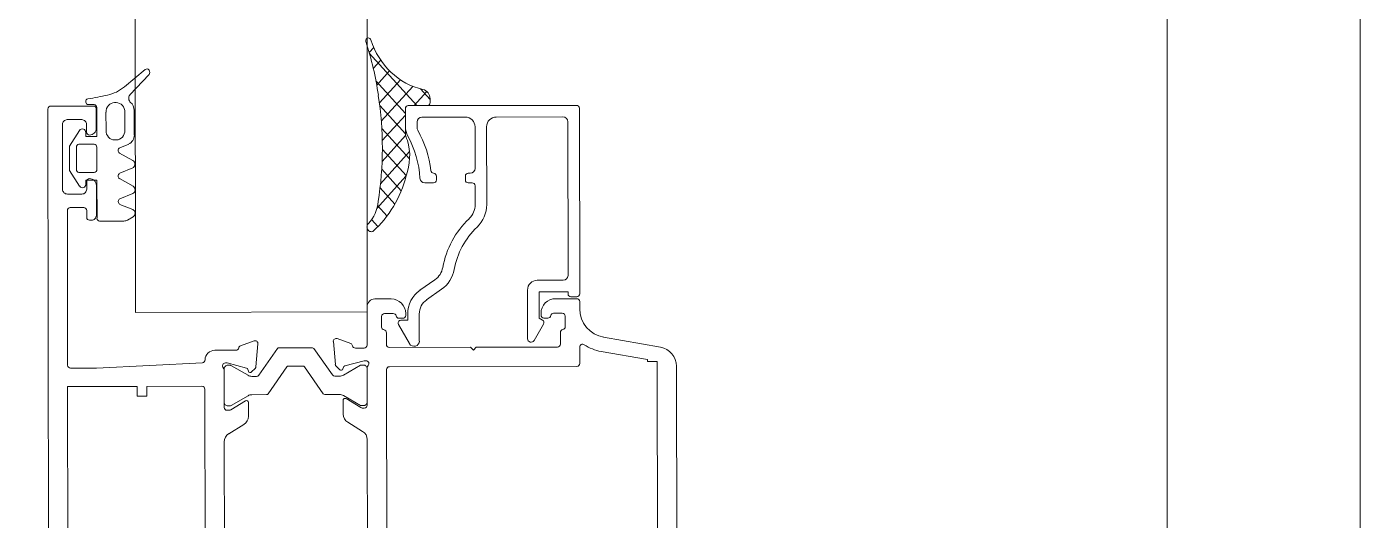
# Model space of a CAD drawing. Header units: centimetres. Extents: x 118932 to 154602, y -32682 to -23521.
# Drawn here: x 129460.52 to 129474.32, y -31019.24 to -31014.14 of the extents above; entities that cross this region are included whole.
import ezdxf

# ---------------------------------------------------------------- set-up
doc = ezdxf.new("R2010")
doc.units = ezdxf.units.CM
doc.header["$LTSCALE"] = 50
doc.header["$MEASUREMENT"] = 0
doc.layers.add('GEN_02_TF_Pencere', color=7, linetype='Continuous', lineweight=9, true_color=0x6093ac)
doc.layers.add('GEN_05_ML_Mermer', color=7, linetype='Continuous', lineweight=9, true_color=0x9d8692)

# ---------------------------------------------------------------- blocks, each defined once
blk = doc.blocks.new('LEVEL -1_B BLOK_GÖRÜNÜŞ')
at = {"layer": 'GEN_02_TF_Pencere', "elevation": 0}
blk.add_lwpolyline([(2696.509, 448.407), (2696.509, 561.236)], dxfattribs=at)
blk = doc.blocks.new('P22_')
at = {"layer": 'GEN_02_TF_Pencere'}
for p, q in [((66295.277, 6485.211), (66295.2, 6573.33)), ((66297.6, 6573.334), (66297.677, 6485.215)), ((66297.677, 6485.215), (66295.277, 6485.211))]:
    blk.add_line(p, q, dxfattribs=at)
at = {"layer": 'GEN_02_TF_Pencere', "ltscale": 0.5, "extrusion": (0, 0, -1)}
for p, q in [((66297.696, 6487.898), (66297.743, 6487.951)), ((66297.698, 6487.89), (66298.191, 6487.35)), ((66297.739, 6487.733), (66297.816, 6487.819)), ((66295.379, 6487.723), (66295.163, 6487.544)), ((66295.219, 6487.459), (66295.418, 6487.671)), ((66297.774, 6487.56), (66297.908, 6487.708)), ((66297.766, 6487.604), (66298.072, 6487.269)), ((66297.802, 6487.378), (66298.019, 6487.617)), ((66297.822, 6487.188), (66298.149, 6487.548)), ((66298.227, 6487.522), (66298.326, 6487.413)), ((66295.06, 6487.38), (66295.079, 6487.38)), ((66298.161, 6487.35), (66298.293, 6487.495)), ((66298.326, 6487.38), (66298.326, 6487.418)), ((66294.79, 6487.359), (66294.85, 6487.359)), ((66294.877, 6487.329), (66294.878, 6487.029)), ((66294.973, 6487.094), (66294.972, 6487.28)), ((66295.168, 6487.28), (66295.168, 6487.095)), ((66295.266, 6487.046), (66295.265, 6487.3)), ((66297.806, 6487.349), (66298.072, 6487.057)), ((66297.832, 6486.987), (66298.072, 6487.251)), ((66298.072, 6487.059), (66298.072, 6487.319)), ((66298.099, 6487.349), (66298.299, 6487.35)), ((66294.699, 6487.092), (66294.596, 6486.928)), ((66297.827, 6487.113), (66298.115, 6486.797)), ((66294.763, 6487.029), (66294.763, 6487.069)), ((66294.878, 6487.029), (66294.763, 6487.029)), ((66295.08, 6486.994), (66295.061, 6486.994)), ((66295.08, 6486.994), (66295.08, 6486.994)), ((66295.115, 6486.913), (66295.209, 6486.952)), ((66295.209, 6486.952), (66295.209, 6486.952)), ((66297.831, 6486.772), (66298.074, 6487.04)), ((66298.094, 6486.99), (66298.084, 6487.009)), ((66298.084, 6487.009), (66298.084, 6487.009)), ((66294.596, 6486.928), (66294.596, 6486.678)), ((66294.667, 6486.689), (66294.666, 6486.919)), ((66294.693, 6486.949), (66294.851, 6486.949)), ((66294.87, 6486.94), (66294.87, 6486.94)), ((66294.878, 6486.919), (66294.878, 6486.689)), ((66295.252, 6486.78), (66295.112, 6486.858)), ((66297.814, 6486.541), (66298.115, 6486.873)), ((66297.833, 6486.895), (66298.079, 6486.626)), ((66294.596, 6486.678), (66294.7, 6486.515)), ((66295.116, 6486.649), (66295.249, 6486.705)), ((66297.827, 6486.691), (66298.029, 6486.469)), ((66294.852, 6486.659), (66294.693, 6486.659)), ((66294.764, 6486.539), (66294.764, 6486.579)), ((66294.764, 6486.579), (66294.879, 6486.579)), ((66294.879, 6486.579), (66294.88, 6486.184)), ((66295.253, 6486.516), (66295.113, 6486.594)), ((66297.776, 6486.286), (66298.077, 6486.619)), ((66295.117, 6486.385), (66295.25, 6486.44)), ((66297.809, 6486.498), (66297.962, 6486.33)), ((66295.25, 6486.274), (66295.117, 6486.328)), ((66297.783, 6486.315), (66297.881, 6486.207)), ((66294.906, 6486.154), (66295.157, 6486.155)), ((66295.196, 6486.166), (66295.254, 6486.198)), ((66297.722, 6486.17), (66297.787, 6486.098)), ((66297.676, 6486.108), (66297.674, 6486.095))]:
    blk.add_line(p, q, dxfattribs=at)
at = {"layer": 'GEN_02_TF_Pencere', "ltscale": 0.5}
for p, q in [((66294.384, 6479.469), (66294.372, 6487.314)), ((66294.402, 6487.344), (66294.842, 6487.344)), ((66294.872, 6487.314), (66294.872, 6487.114)), ((66298.072, 6487.13), (66298.072, 6487.319)), ((66298.102, 6487.349), (66299.842, 6487.352)), ((66298.691, 6487.23), (66298.242, 6487.23)), ((66299.702, 6487.232), (66299.011, 6487.231)), ((66299.872, 6487.322), (66299.875, 6485.402)), ((66299.872, 6487.322), (66299.872, 6487.322)), ((66294.522, 6487.154), (66294.523, 6486.484)), ((66294.722, 6487.204), (66294.572, 6487.204)), ((66294.772, 6487.074), (66294.772, 6487.154)), ((66298.192, 6487.18), (66298.192, 6487.128)), ((66298.792, 6486.701), (66298.792, 6487.131)), ((66298.912, 6487.131), (66298.913, 6486.325)), ((66299.754, 6485.592), (66299.752, 6487.182)), ((66294.773, 6486.484), (66294.773, 6486.564)), ((66298.362, 6486.55), (66298.272, 6486.55)), ((66298.392, 6486.62), (66298.392, 6486.58)), ((66298.692, 6486.58), (66298.692, 6486.62)), ((66298.722, 6486.65), (66298.742, 6486.65)), ((66298.762, 6486.551), (66298.722, 6486.55)), ((66294.573, 6486.434), (66294.723, 6486.434)), ((66294.873, 6486.524), (66294.873, 6486.214)), ((66298.793, 6486.325), (66298.792, 6486.521)), ((66294.573, 6486.264), (66294.576, 6484.664)), ((66294.743, 6486.294), (66294.603, 6486.294)), ((66294.773, 6486.194), (66294.773, 6486.264)), ((66294.823, 6486.164), (66294.803, 6486.164)), ((66298.222, 6485.439), (66298.377, 6485.547)), ((66298.446, 6485.449), (66298.291, 6485.341)), ((66299.335, 6484.938), (66299.335, 6485.441)), ((66299.434, 6485.542), (66299.704, 6485.542)), ((66297.755, 6485.349), (66297.925, 6485.349)), ((66299.755, 6485.422), (66299.455, 6485.422)), ((66299.455, 6485.422), (66299.455, 6485.152)), ((66299.625, 6485.352), (66299.845, 6485.352)), ((66299.755, 6485.402), (66299.755, 6485.422)), ((66299.845, 6485.372), (66299.785, 6485.372)), ((66299.875, 6485.322), (66299.875, 6485.248)), ((66297.675, 6484.871), (66297.675, 6485.269)), ((66297.825, 6485.169), (66297.825, 6485.059)), ((66297.945, 6485.199), (66297.855, 6485.199)), ((66298.075, 6485.199), (66298.075, 6485.179)), ((66298.095, 6485.129), (66298.095, 6485.193)), ((66298.215, 6485.193), (66298.215, 6484.914)), ((66299.475, 6485.182), (66299.475, 6485.202)), ((66299.695, 6485.202), (66299.605, 6485.202)), ((66299.725, 6485.062), (66299.725, 6485.172)), ((66298.114, 6484.887), (66297.999, 6485.084)), ((66298.045, 6485.149), (66298.004, 6485.149)), ((66298.025, 6485.129), (66298.095, 6485.129)), ((66299.501, 6485.09), (66299.403, 6484.92)), ((66299.455, 6485.152), (66299.49, 6485.131)), ((66299.546, 6485.152), (66299.505, 6485.152)), ((66296.365, 6484.865), (66296.505, 6484.916)), ((66296.545, 6484.886), (66296.525, 6484.649)), ((66297.347, 6484.672), (66297.326, 6484.908)), ((66297.366, 6484.939), (66297.506, 6484.888)), ((66297.875, 6485), (66297.875, 6484.879)), ((66299.675, 6484.882), (66299.675, 6485.003)), ((66300.123, 6484.953), (66300.71, 6484.851)), ((66296.098, 6484.818), (66296.317, 6484.818)), ((66296.746, 6484.836), (66296.555, 6484.562)), ((66297.109, 6484.845), (66296.762, 6484.845)), ((66297.125, 6484.837), (66297.109, 6484.845)), ((66297.109, 6484.845), (66297.109, 6484.845)), ((66297.317, 6484.563), (66297.125, 6484.837)), ((66297.554, 6484.841), (66297.646, 6484.841)), ((66297.905, 6484.849), (66298.745, 6484.85)), ((66298.745, 6484.85), (66298.776, 6484.821)), ((66298.776, 6484.821), (66298.805, 6484.851)), ((66298.805, 6484.851), (66299.645, 6484.852)), ((66299.875, 6484.851), (66299.876, 6484.682)), ((66300.576, 6484.722), (66300.097, 6484.805)), ((66294.606, 6484.634), (66294.876, 6484.634)), ((66294.876, 6484.634), (66295.97, 6484.69)), ((66296.196, 6484.624), (66296.196, 6484.284)), ((66296.196, 6484.615), (66296.196, 6484.228)), ((66296.226, 6484.688), (66296.208, 6484.688)), ((66296.428, 6484.634), (66296.226, 6484.688)), ((66296.256, 6484.664), (66296.236, 6484.664)), ((66296.443, 6484.56), (66296.266, 6484.661)), ((66296.447, 6484.603), (66296.442, 6484.62)), ((66296.516, 6484.631), (66296.48, 6484.594)), ((66296.651, 6484.368), (66296.845, 6484.646)), ((66296.862, 6484.655), (66297.01, 6484.655)), ((66297.026, 6484.647), (66297.221, 6484.369)), ((66297.392, 6484.617), (66297.355, 6484.654)), ((66297.43, 6484.643), (66297.425, 6484.626)), ((66297.605, 6484.663), (66297.429, 6484.562)), ((66297.646, 6484.711), (66297.444, 6484.657)), ((66297.636, 6484.666), (66297.615, 6484.666)), ((66297.664, 6484.711), (66297.646, 6484.711)), ((66297.676, 6484.251), (66297.676, 6484.638)), ((66297.676, 6484.286), (66297.676, 6484.626)), ((66297.876, 6484.619), (66297.885, 6478.779)), ((66299.846, 6484.652), (66297.906, 6484.649)), ((66300.576, 6484.703), (66300.576, 6484.722)), ((66300.676, 6484.704), (66300.576, 6484.703)), ((66300.685, 6478.754), (66300.676, 6484.704)), ((66300.876, 6484.654), (66300.889, 6476.384)), ((66300.876, 6484.654), (66300.876, 6484.654)), ((66296.53, 6484.549), (66296.483, 6484.549)), ((66297.389, 6484.551), (66297.342, 6484.551)), ((66295.296, 6484.445), (66294.576, 6484.444)), ((66294.576, 6484.444), (66294.584, 6479.754)), ((66294.576, 6484.444), (66294.576, 6484.444)), ((66295.296, 6484.345), (66295.296, 6484.445)), ((66295.396, 6484.345), (66295.296, 6484.345)), ((66295.966, 6484.446), (66295.396, 6484.445)), ((66295.396, 6484.445), (66295.396, 6484.345)), ((66296.005, 6478.856), (66295.996, 6484.416)), ((66296.267, 6484.247), (66296.443, 6484.349)), ((66296.483, 6484.359), (66296.635, 6484.36)), ((66297.238, 6484.361), (66297.39, 6484.361)), ((66297.43, 6484.35), (66297.606, 6484.249)), ((66296.227, 6484.198), (66296.248, 6484.198)), ((66296.236, 6484.244), (66296.257, 6484.244)), ((66296.264, 6484.202), (66296.416, 6484.295)), ((66296.446, 6484.278), (66296.447, 6484.136)), ((66297.427, 6484.159), (66297.426, 6484.301)), ((66297.457, 6484.319), (66297.609, 6484.226)), ((66297.616, 6484.246), (66297.636, 6484.246)), ((66297.625, 6484.221), (66297.646, 6484.221)), ((66297.629, 6483.98), (66297.475, 6484.074)), ((66296.399, 6484.05), (66296.245, 6483.956)), ((66296.197, 6483.871), (66296.204, 6479.752)), ((66297.684, 6479.754), (66297.677, 6483.894))]:
    blk.add_line(p, q, dxfattribs=at)
for centre, radius, start, end in [((66294.402, 6487.314), 0.03, 90.0902, 180.0903), ((66294.842, 6487.314), 0.03, 0.0902, 90.0903), ((66298.102, 6487.319), 0.03, 90.0903, 180.0902), ((66298.242, 6487.18), 0.05, 90.0904, 180.0903), ((66298.692, 6487.13), 0.1, 0.0903, 90.0901), ((66299.012, 6487.131), 0.1, 90.0903, 180.0902), ((66299.702, 6487.182), 0.05, 0.0903, 90.0901), ((66299.842, 6487.322), 0.03, 0.0903, 90.0902), ((66294.572, 6487.154), 0.05, 90.0902, 180.0903), ((66294.722, 6487.154), 0.05, 0.0902, 90.0903), ((66294.802, 6487.114), 0.07, 270.0902, 0.0903), ((66298.272, 6487.131), 0.2, 180.0926, 209.0429), ((66298.262, 6487.128), 0.07, 180.0922, 209.1673), ((66297.222, 6486.548), 1.12, 6.5855, 29.1649), ((66294.802, 6487.074), 0.03, 180.0902, 270.0903), ((66297.222, 6486.548), 1, 2.8253, 29.0396), ((66298.365, 6486.68), 0.03, 186.4383, 267.0452), ((66298.742, 6486.7), 0.05, 270.0903, 0.0901), ((66294.803, 6486.564), 0.03, 90.0902, 180.0903), ((66294.803, 6486.524), 0.07, 0.0902, 90.0903), ((66298.272, 6486.6), 0.05, 182.8368, 270.0732), ((66298.362, 6486.58), 0.03, 270.0901, 0.09), ((66298.362, 6486.62), 0.03, 0.2516, 87.3195), ((66298.722, 6486.62), 0.03, 90.0935, 180.0903), ((66298.722, 6486.58), 0.03, 180.0916, 270.0903), ((66298.762, 6486.521), 0.03, 0.0902, 90.0888), ((66294.573, 6486.484), 0.05, 180.0902, 270.0903), ((66294.723, 6486.484), 0.05, 270.0902, 0.0903), ((66294.603, 6486.264), 0.03, 90.0902, 180.0903), ((66294.743, 6486.264), 0.03, 0.0902, 90.0903), ((66298.593, 6486.325), 0.2, 313.5105, 0.0804), ((66298.593, 6486.325), 0.32, 313.5105, 0.0803), ((66294.803, 6486.194), 0.03, 180.0902, 270.0903), ((66294.823, 6486.214), 0.05, 270.0902, 0.0903), ((66299.364, 6485.512), 0.92, 133.5085, 169.761), ((66299.364, 6485.512), 0.8, 133.5085, 169.761), ((66298.261, 6485.711), 0.2, 305.101, 349.7582), ((66298.261, 6485.711), 0.32, 305.101, 349.7582), ((66299.704, 6485.592), 0.05, 270.0903, 0.0901), ((66298.395, 6485.194), 0.3, 125.1036, 180.0769), ((66299.435, 6485.442), 0.1, 90.0904, 180.0903), ((66297.755, 6485.269), 0.08, 90.0902, 180.0903), ((66297.925, 6485.199), 0.15, 0.0902, 90.0903), ((66298.395, 6485.194), 0.18, 125.1036, 180.0769), ((66299.625, 6485.202), 0.15, 90.0902, 180.0903), ((66299.785, 6485.402), 0.03, 180.0903, 270.0902), ((66299.845, 6485.402), 0.03, 270.0901, 0.09), ((66299.845, 6485.322), 0.03, 0.0902, 90.0903), ((66297.855, 6485.169), 0.03, 90.0902, 180.0903), ((66297.945, 6485.169), 0.03, 9.6844, 90.0902), ((66298.004, 6485.179), 0.03, 189.6843, 270.1017), ((66298.045, 6485.179), 0.03, 270.0902, 0.0903), ((66299.505, 6485.182), 0.03, 180.0902, 270.0903), ((66299.546, 6485.182), 0.03, 270.0788, 350.4962), ((66299.605, 6485.172), 0.03, 90.0903, 170.4962), ((66299.695, 6485.172), 0.03, 0.0902, 90.0903), ((66300.175, 6485.249), 0.3, 180.0903, 260.0902), ((66297.855, 6485.059), 0.03, 180.0903, 260.4962), ((66297.845, 6485), 0.03, 0.0903, 80.4962), ((66298.025, 6485.099), 0.03, 90.0902, 210.0903), ((66299.475, 6485.105), 0.03, 330.0903, 60.0902), ((66299.705, 6485.003), 0.03, 99.6844, 180.0902), ((66299.695, 6485.062), 0.03, 279.6844, 0.0902), ((66296.515, 6484.888), 0.03, 355.0985, 110.0953), ((66297.355, 6484.911), 0.03, 70.0851, 185.082), ((66297.495, 6484.86), 0.03, 10.5868, 70.1002), ((66298.161, 6484.914), 0.0546, 210.0903, 0.0903), ((66299.371, 6484.938), 0.0361, 180.0903, 330.0903), ((66299.645, 6484.882), 0.03, 270.0902, 0.0903), ((66299.905, 6484.851), 0.03, 55.8613, 180.0903), ((66296.098, 6484.718), 0.1, 90.0902, 178.8056), ((66296.317, 6484.848), 0.03, 270.0904, 349.5692), ((66296.376, 6484.837), 0.03, 110.0802, 169.5936), ((66296.763, 6484.825), 0.02, 90.0902, 145.0901), ((66297.554, 6484.871), 0.03, 190.6115, 270.0903), ((66297.645, 6484.871), 0.03, 270.0902, 0.0903), ((66297.905, 6484.879), 0.03, 180.0902, 270.0903), ((66300.175, 6485.249), 0.45, 235.8614, 260.0903), ((66300.676, 6484.654), 0.2, 0.0903, 80.0902), ((66294.606, 6484.664), 0.03, 180.0902, 270.0903), ((66295.968, 6484.72), 0.03, 272.9245, 358.8057), ((66296.208, 6484.658), 0.03, 90.0903, 225.8702), ((66296.166, 6484.615), 0.03, 0.0905, 45.8699), ((66296.236, 6484.624), 0.04, 90.0902, 180.0903), ((66296.256, 6484.644), 0.02, 60.0903, 90.0902), ((66296.423, 6484.615), 0.02, 15.0897, 75.105), ((66296.495, 6484.652), 0.03, 315.0836, 355.0845), ((66296.862, 6484.635), 0.02, 90.0902, 145.0901), ((66297.01, 6484.635), 0.02, 35.0904, 90.0903), ((66297.376, 6484.675), 0.03, 185.096, 225.0969), ((66297.406, 6484.631), 0.02, 225.0902, 345.1049), ((66297.449, 6484.638), 0.02, 105.0755, 165.0908), ((66297.615, 6484.646), 0.02, 90.0904, 120.0902), ((66297.636, 6484.626), 0.04, 0.0902, 90.0903), ((66297.664, 6484.681), 0.03, 314.3104, 90.0902), ((66297.706, 6484.638), 0.03, 134.3106, 180.09), ((66297.906, 6484.619), 0.03, 90.0902, 180.0903), ((66299.846, 6484.682), 0.03, 270.0902, 0.0903), ((66296.482, 6484.629), 0.08, 240.0903, 270.0902), ((66296.466, 6484.608), 0.02, 195.0756, 315.0903), ((66296.53, 6484.579), 0.03, 270.0903, 325.0902), ((66297.342, 6484.581), 0.03, 215.0904, 270.0903), ((66297.389, 6484.631), 0.08, 270.0904, 300.0902), ((66295.966, 6484.416), 0.03, 0.0902, 90.0903), ((66296.483, 6484.279), 0.08, 90.0902, 120.0901), ((66296.635, 6484.38), 0.02, 270.0904, 325.0903), ((66297.238, 6484.381), 0.02, 215.0902, 270.0901), ((66297.39, 6484.281), 0.08, 60.0904, 90.0903), ((66296.236, 6484.284), 0.04, 180.0902, 270.0903), ((66296.226, 6484.228), 0.03, 180.0902, 270.0903), ((66296.248, 6484.228), 0.03, 270.1008, 301.4983), ((66296.257, 6484.264), 0.02, 270.0904, 300.0902), ((66296.426, 6484.278), 0.02, 0.0902, 121.4876), ((66297.446, 6484.301), 0.02, 58.6929, 180.0903), ((66297.616, 6484.266), 0.02, 240.0903, 270.0902), ((66297.625, 6484.251), 0.03, 238.6823, 270.0798), ((66297.636, 6484.286), 0.04, 270.0902, 0.0903), ((66297.646, 6484.251), 0.03, 270.0902, 0.0903), ((66296.347, 6484.136), 0.1, 301.4902, 0.0886), ((66297.527, 6484.159), 0.1, 180.0919, 238.6903), ((66296.297, 6483.871), 0.1, 121.4919, 180.0902), ((66297.577, 6483.894), 0.1, 0.0903, 58.6887)]:
    blk.add_arc(centre, radius, start, end, dxfattribs=at)
for centre, major_axis, start_param, end_param in [((66297.687, 6488.019), (0, -0.03), 3.142043, 4.994373), ((66295.12, 6486.998), (0.005, -2.974), 1.723745, 1.916715), ((66297.687, 6488.019), (0, -0.03), 1.914618, 3.141561), ((66298.397, 6488.3), (0.001, -0.8), -1.226913, -0.20148), ((66298.235, 6487.418), (0, -0.1), 1.570969, 2.940045), ((66294.924, 6486.91), (-0.005, 3.2), 4.537008, 4.882121), ((66298.299, 6487.38), (0, -0.03), 0.000001, 1.570795), ((66298.099, 6487.319), (0, -0.03), 3.141594, 4.712388), ((66298.163, 6487.059), (0, 0.1), 1.57081, 2.088079), ((66297.635, 6486.83), (0.001, -0.529), 1.168071, 1.875789), ((66297.108, 6486.914), (-0.002, 1.106), 3.811733, 4.445523), ((66297.437, 6486.405), (0.001, -0.391), 0.785447, 1.446401), ((66297.709, 6486.098), (0.0001, -0.0382), 3.770683, 4.441689), ((66297.719, 6486.095), (-0.0001, 0.05), 1.571021, 3.466754)]:
    blk.add_ellipse(centre, major_axis=major_axis, ratio=0.909091, start_param=start_param, end_param=end_param, dxfattribs=at)
at = {"layer": 'GEN_02_TF_Pencere', "ltscale": 0.5, "extrusion": (0, 0, -1)}
for centre, major_axis, start_param, end_param in [((66295.396, 6487.694), (0.0001, -0.0344), 2.526974, 5.481858), ((66294.903, 6487.948), (-0.001, 0.5), 2.512106, 2.949893), ((66294.79, 6487.389), (0, -0.03), -0.001156, 2.96363), ((66294.253, 6491.714), (0.007, -4.337), -0.191698, -0.137833), ((66295.061, 6487.28), (0.0002, -0.1), 1.56964, 3.140437), ((66295.08, 6487.28), (-0.0002, 0.1), -0.001157, 1.569641), ((66295.253, 6487.424), (0.0001, -0.0509), 0.603435, 2.312432), ((66295.177, 6487.3), (-0.0002, 0.1), 0.603434, 1.569641), ((66294.85, 6487.329), (0, 0.03), -0.001157, 1.56964), ((66294.728, 6487.069), (0.0001, -0.04), 2.193304, 4.711233), ((66295.061, 6487.094), (-0.0002, 0.1), 3.140436, 4.711234), ((66295.08, 6487.094), (-0.0002, 0.1), 1.569641, 3.140438), ((66295.178, 6487.046), (0, -0.1), -0.962596, -0.353242), ((66295.178, 6487.046), (0, 0.1), 1.569642, 2.178996), ((66294.693, 6486.919), (0, 0.03), 4.711233, 6.282031), ((66294.851, 6486.919), (0, 0.03), -0.001153, 0.784244), ((66294.851, 6486.919), (0, -0.03), 3.925836, 4.711232), ((66295.125, 6486.885), (0, -0.03), 0.487353, 2.788354), ((66294.693, 6486.689), (0, 0.03), 3.140435, 4.711233), ((66294.852, 6486.689), (0, -0.03), 4.711232, 6.282029), ((66295.236, 6486.743), (-0.0001, 0.0413), 0.458706, 2.776142), ((66294.729, 6486.539), (0.0001, -0.04), 4.711234, 7.229163), ((66295.125, 6486.62), (0, -0.03), 0.487351, 2.788352), ((66295.237, 6486.479), (0.0001, -0.0413), 3.600297, 5.917734), ((66295.126, 6486.357), (0, -0.03), 0.349196, 2.790086), ((66295.237, 6486.235), (-0.0001, 0.0413), 0.36314, 2.680577), ((66294.906, 6486.184), (0, -0.03), -0.001156, 1.569642), ((66295.157, 6486.255), (0.0002, -0.1), -0.461015, -0.001156)]:
    blk.add_ellipse(centre, major_axis=major_axis, ratio=0.881548, start_param=start_param, end_param=end_param, dxfattribs=at)
at = {"layer": 'GEN_05_ML_Mermer'}
blk.add_lwpolyline([(66285.953, 6586.027), (66285.953, 6473.027), (66307.953, 6473.027), (66307.953, 6586.027)], close=True, dxfattribs=at)
blk = doc.blocks.new('DOGRAMA LEVEL -1 B BLOK')
blk.add_blockref('P22_', (-65506.005, -6634.335, 0))

msp = doc.modelspace()

# ---------------------------------------------------------------- block references
for name, p in [('LEVEL -1_B BLOK_GÖRÜNÜŞ', (126775.812, -31477.708)), ('DOGRAMA LEVEL -1 B BLOK', (128672.373, -30867.967))]:
    msp.add_blockref(name, p)

doc.saveas('drawing.dxf')
